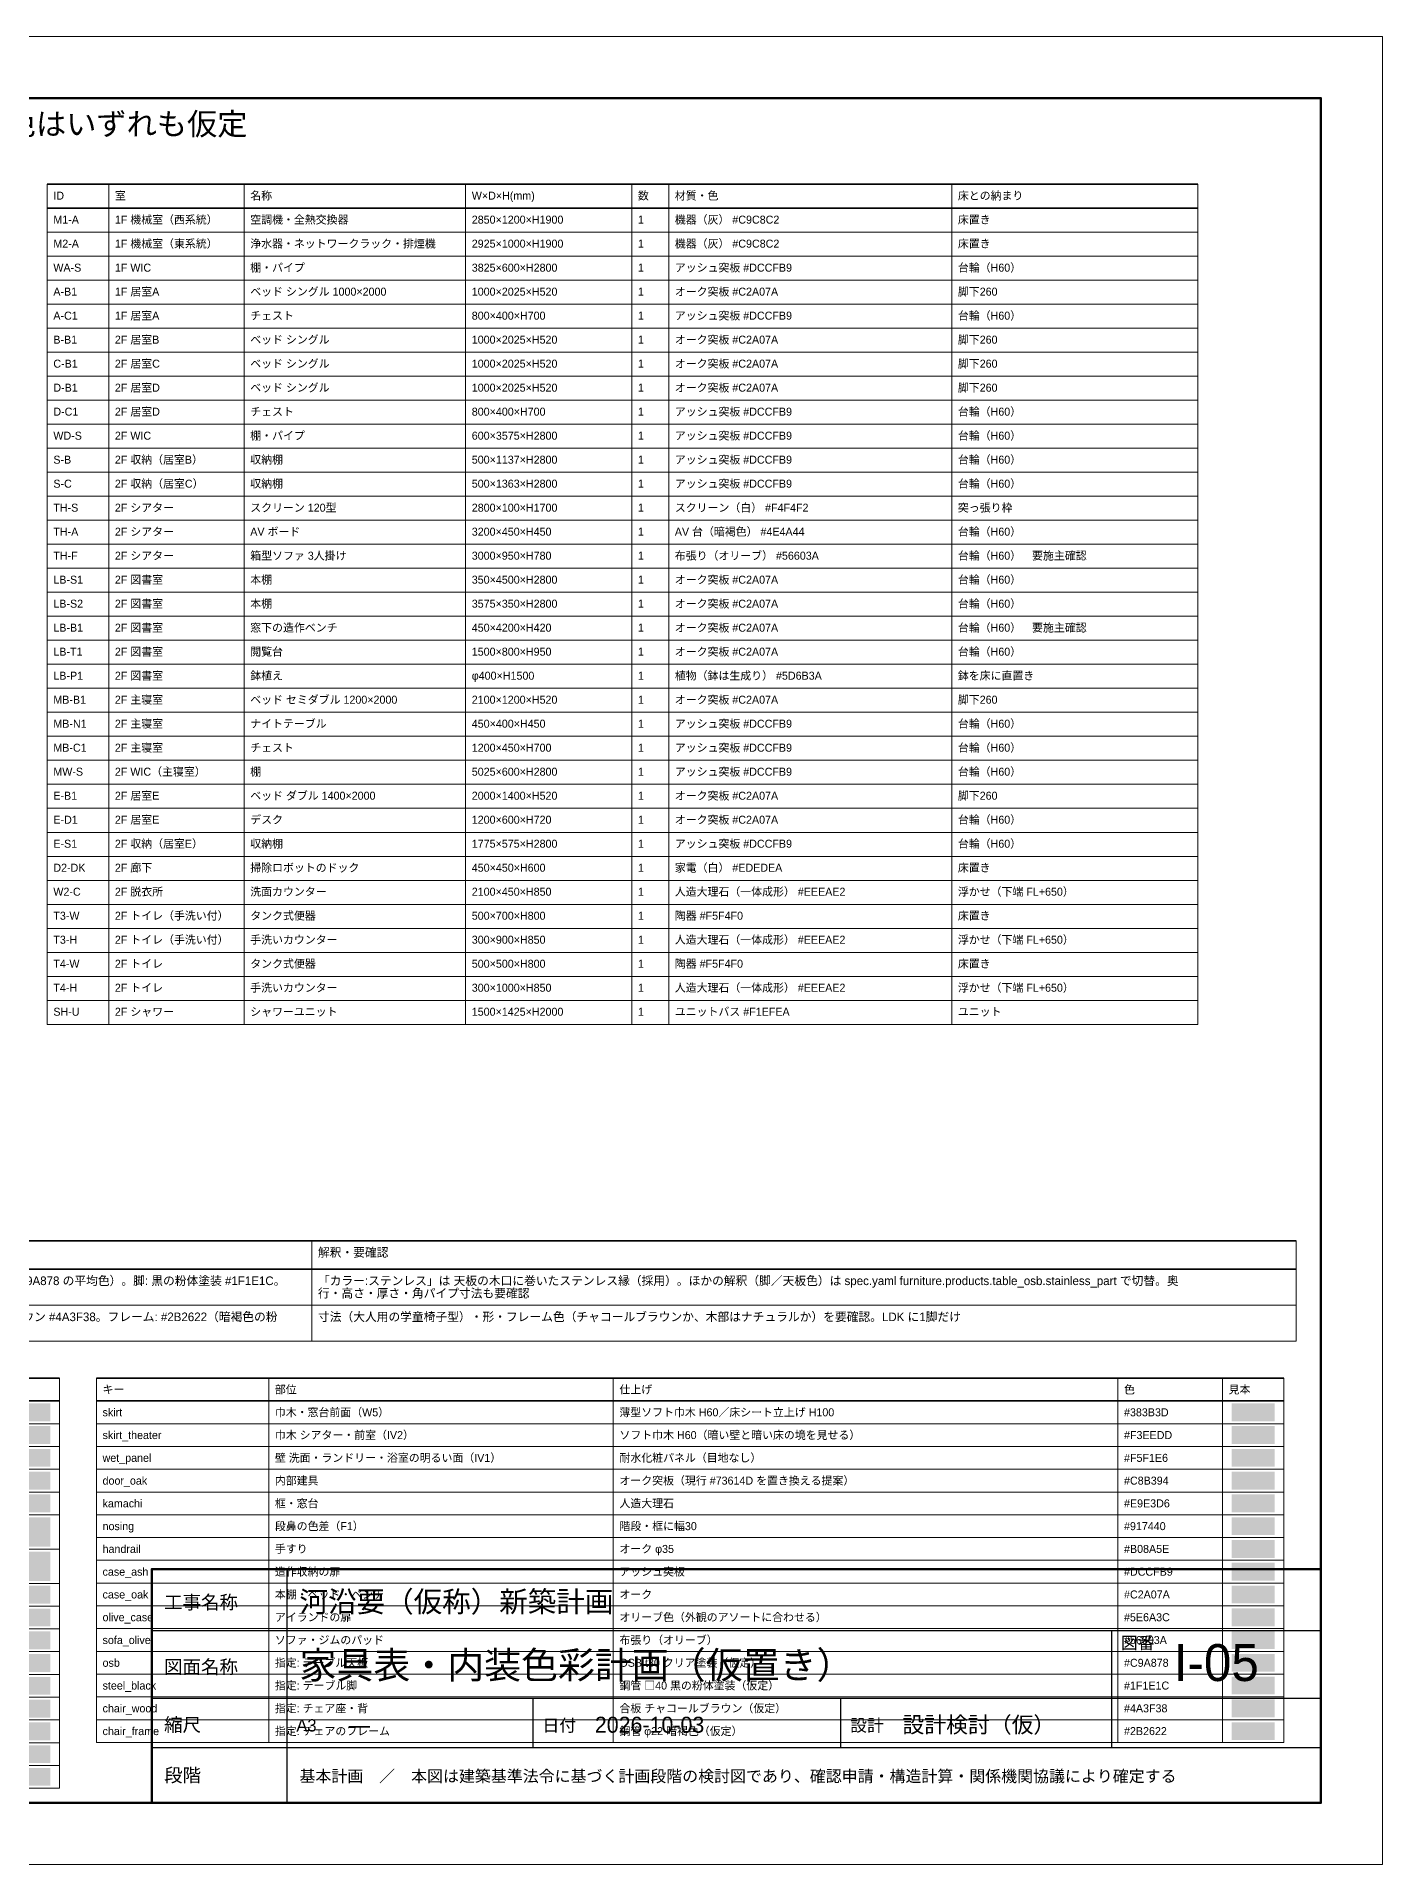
# Model space of a CAD drawing. Header units: millimetres. Extents: x 0 to 420, y 0 to 297.
# Drawn here: x 201.3 to 420, y 0 to 297 of the extents above; entities that cross this region are included whole.
import ezdxf
from ezdxf.enums import TextEntityAlignment as Align

# ---------------------------------------------------------------- set-up
doc = ezdxf.new("R2010")
doc.units = ezdxf.units.MM
doc.header["$LTSCALE"] = 0.5
for name, color, linetype, lineweight in [('A-COLOR', 8, 'Continuous', 9), ('A-TEXT', 7, 'Continuous', 18), ('G-FRAME', 7, 'Continuous', 70), ('G-TABLE', 7, 'Continuous', 18), ('G-TITLE', 7, 'Continuous', 25)]:
    doc.layers.add(name, color=color, linetype=linetype, lineweight=lineweight)
doc.styles.add('JP', font='ipag.ttf')

msp = doc.modelspace()

# ---------------------------------------------------------------- hatches: boundary and pattern name
at = {"layer": 'A-COLOR', "true_color": 0xf5f1e6}
h = msp.add_hatch(color=8, dxfattribs=at)
h.dxf.hatch_style = 1
h.paths.add_polyline_path([(203.5, 72.015), (203.5, 74.915), (196.5, 74.915), (196.5, 72.015)])
at = {"layer": 'A-COLOR', "true_color": 0x383b3d}
h = msp.add_hatch(color=8, dxfattribs=at)
h.dxf.hatch_style = 1
h.paths.add_polyline_path([(402.5, 72.015), (402.5, 74.915), (395.5, 74.915), (395.5, 72.015)])
at = {"layer": 'A-COLOR', "true_color": 0xf3eedd}
h = msp.add_hatch(color=8, dxfattribs=at)
h.dxf.hatch_style = 1
h.paths.add_polyline_path([(203.5, 68.315), (203.5, 71.215), (196.5, 71.215), (196.5, 68.315)])
h = msp.add_hatch(color=8, dxfattribs=at)
h.dxf.hatch_style = 1
h.paths.add_polyline_path([(402.5, 68.315), (402.5, 71.215), (395.5, 71.215), (395.5, 68.315)])
at = {"layer": 'A-COLOR', "true_color": 0x080c0f}
h = msp.add_hatch(color=8, dxfattribs=at)
h.dxf.hatch_style = 1
h.paths.add_polyline_path([(203.5, 64.615), (203.5, 67.515), (196.5, 67.515), (196.5, 64.615)])
at = {"layer": 'A-COLOR', "true_color": 0xf5f1e6}
h = msp.add_hatch(color=8, dxfattribs=at)
h.dxf.hatch_style = 1
h.paths.add_polyline_path([(402.5, 64.615), (402.5, 67.515), (395.5, 67.515), (395.5, 64.615)])
at = {"layer": 'A-COLOR', "true_color": 0x212a31}
h = msp.add_hatch(color=8, dxfattribs=at)
h.dxf.hatch_style = 1
h.paths.add_polyline_path([(203.5, 60.915), (203.5, 63.815), (196.5, 63.815), (196.5, 60.915)])
at = {"layer": 'A-COLOR', "true_color": 0xc8b394}
h = msp.add_hatch(color=8, dxfattribs=at)
h.dxf.hatch_style = 1
h.paths.add_polyline_path([(402.5, 60.915), (402.5, 63.815), (395.5, 63.815), (395.5, 60.915)])
at = {"layer": 'A-COLOR', "true_color": 0x3e4c58}
h = msp.add_hatch(color=8, dxfattribs=at)
h.dxf.hatch_style = 1
h.paths.add_polyline_path([(203.5, 57.215), (203.5, 60.115), (196.5, 60.115), (196.5, 57.215)])
at = {"layer": 'A-COLOR', "true_color": 0xe9e3d6}
h = msp.add_hatch(color=8, dxfattribs=at)
h.dxf.hatch_style = 1
h.paths.add_polyline_path([(402.5, 57.215), (402.5, 60.115), (395.5, 60.115), (395.5, 57.215)])
at = {"layer": 'A-COLOR', "true_color": 0x43433f}
h = msp.add_hatch(color=8, dxfattribs=at)
h.dxf.hatch_style = 1
h.paths.add_polyline_path([(203.5, 51.645), (203.5, 56.415), (196.5, 56.415), (196.5, 51.645)])
at = {"layer": 'A-COLOR', "true_color": 0x917440}
h = msp.add_hatch(color=8, dxfattribs=at)
h.dxf.hatch_style = 1
h.paths.add_polyline_path([(402.5, 53.515), (402.5, 56.415), (395.5, 56.415), (395.5, 53.515)])
at = {"layer": 'A-COLOR', "true_color": 0x383b3d}
h = msp.add_hatch(color=8, dxfattribs=at)
h.dxf.hatch_style = 1
h.paths.add_polyline_path([(203.5, 46.075), (203.5, 50.845), (196.5, 50.845), (196.5, 46.075)])
at = {"layer": 'A-COLOR', "true_color": 0xb08a5e}
h = msp.add_hatch(color=8, dxfattribs=at)
h.dxf.hatch_style = 1
h.paths.add_polyline_path([(402.5, 49.815), (402.5, 52.715), (395.5, 52.715), (395.5, 49.815)])
at = {"layer": 'A-COLOR', "true_color": 0xdccfb9}
h = msp.add_hatch(color=8, dxfattribs=at)
h.dxf.hatch_style = 1
h.paths.add_polyline_path([(402.5, 46.115), (402.5, 49.015), (395.5, 49.015), (395.5, 46.115)])
at = {"layer": 'A-COLOR', "true_color": 0xf6f5f1}
h = msp.add_hatch(color=8, dxfattribs=at)
h.dxf.hatch_style = 1
h.paths.add_polyline_path([(203.5, 42.375), (203.5, 45.275), (196.5, 45.275), (196.5, 42.375)])
at = {"layer": 'A-COLOR', "true_color": 0xc2a07a}
h = msp.add_hatch(color=8, dxfattribs=at)
h.dxf.hatch_style = 1
h.paths.add_polyline_path([(402.5, 42.415), (402.5, 45.315), (395.5, 45.315), (395.5, 42.415)])
at = {"layer": 'A-COLOR', "true_color": 0x5e6a3c}
h = msp.add_hatch(color=8, dxfattribs=at)
h.dxf.hatch_style = 1
h.paths.add_polyline_path([(402.5, 38.715), (402.5, 41.615), (395.5, 41.615), (395.5, 38.715)])
at = {"layer": 'A-COLOR', "true_color": 0x212a31}
h = msp.add_hatch(color=8, dxfattribs=at)
h.dxf.hatch_style = 1
h.paths.add_polyline_path([(203.5, 38.675), (203.5, 41.575), (196.5, 41.575), (196.5, 38.675)])
at = {"layer": 'A-COLOR', "true_color": 0xf7e4c4}
h = msp.add_hatch(color=8, dxfattribs=at)
h.dxf.hatch_style = 1
h.paths.add_polyline_path([(203.5, 34.975), (203.5, 37.875), (196.5, 37.875), (196.5, 34.975)])
at = {"layer": 'A-COLOR', "true_color": 0x56603a}
h = msp.add_hatch(color=8, dxfattribs=at)
h.dxf.hatch_style = 1
h.paths.add_polyline_path([(402.5, 35.015), (402.5, 37.915), (395.5, 37.915), (395.5, 35.015)])
at = {"layer": 'A-COLOR', "true_color": 0xced9e2}
h = msp.add_hatch(color=8, dxfattribs=at)
h.dxf.hatch_style = 1
h.paths.add_polyline_path([(203.5, 31.275), (203.5, 34.175), (196.5, 34.175), (196.5, 31.275)])
at = {"layer": 'A-COLOR', "true_color": 0xc9a878}
h = msp.add_hatch(color=8, dxfattribs=at)
h.dxf.hatch_style = 1
h.paths.add_polyline_path([(402.5, 31.315), (402.5, 34.215), (395.5, 34.215), (395.5, 31.315)])
at = {"layer": 'A-COLOR', "true_color": 0x9ba3a8}
h = msp.add_hatch(color=8, dxfattribs=at)
h.dxf.hatch_style = 1
h.paths.add_polyline_path([(203.5, 27.575), (203.5, 30.475), (196.5, 30.475), (196.5, 27.575)])
at = {"layer": 'A-COLOR', "true_color": 0x1f1e1c}
h = msp.add_hatch(color=8, dxfattribs=at)
h.dxf.hatch_style = 1
h.paths.add_polyline_path([(402.5, 27.615), (402.5, 30.515), (395.5, 30.515), (395.5, 27.615)])
at = {"layer": 'A-COLOR', "true_color": 0x9ba3a8}
h = msp.add_hatch(color=8, dxfattribs=at)
h.dxf.hatch_style = 1
h.paths.add_polyline_path([(203.5, 23.875), (203.5, 26.775), (196.5, 26.775), (196.5, 23.875)])
at = {"layer": 'A-COLOR', "true_color": 0x4a3f38}
h = msp.add_hatch(color=8, dxfattribs=at)
h.dxf.hatch_style = 1
h.paths.add_polyline_path([(402.5, 23.915), (402.5, 26.815), (395.5, 26.815), (395.5, 23.915)])
at = {"layer": 'A-COLOR', "true_color": 0x917440}
h = msp.add_hatch(color=8, dxfattribs=at)
h.dxf.hatch_style = 1
h.paths.add_polyline_path([(203.5, 20.175), (203.5, 23.075), (196.5, 23.075), (196.5, 20.175)])
at = {"layer": 'A-COLOR', "true_color": 0x2b2622}
h = msp.add_hatch(color=8, dxfattribs=at)
h.dxf.hatch_style = 1
h.paths.add_polyline_path([(402.5, 20.215), (402.5, 23.115), (395.5, 23.115), (395.5, 20.215)])
at = {"layer": 'A-COLOR', "true_color": 0xc2c9cc}
h = msp.add_hatch(color=8, dxfattribs=at)
h.dxf.hatch_style = 1
h.paths.add_polyline_path([(203.5, 16.475), (203.5, 19.375), (196.5, 19.375), (196.5, 16.475)])
at = {"layer": 'A-COLOR', "true_color": 0x383b3d}
h = msp.add_hatch(color=8, dxfattribs=at)
h.dxf.hatch_style = 1
h.paths.add_polyline_path([(203.5, 12.775), (203.5, 15.675), (196.5, 15.675), (196.5, 12.775)])

# ---------------------------------------------------------------- linework, layer by layer
at = {"layer": 'G-FRAME', "lineweight": 0}
msp.add_lwpolyline([(0, 0), (420, 0), (420, 297), (0, 297)], close=True, dxfattribs=at)
at = {"layer": 'G-FRAME'}
msp.add_lwpolyline([(10, 10), (410, 10), (410, 287), (10, 287)], close=True, dxfattribs=at)
at = {"layer": 'G-TABLE', "lineweight": 35}
for points in [[(203, 273), (390, 273)], [(203, 269.1), (390, 269.1)], [(12, 101.335), (406, 101.335)], [(12, 96.735), (406, 96.735)], [(12, 79.015), (205, 79.015)], [(211, 79.015), (404, 79.015)], [(12, 75.315), (205, 75.315)], [(211, 75.315), (404, 75.315)]]:
    msp.add_lwpolyline(points, dxfattribs=at)
at = {"layer": 'G-TABLE'}
for points in [[(203, 273), (203, 136.5)], [(213, 273), (213, 136.5)], [(235, 273), (235, 136.5)], [(271, 273), (271, 136.5)], [(298, 273), (298, 136.5)], [(304, 273), (304, 136.5)], [(350, 273), (350, 136.5)], [(390, 273), (390, 136.5)], [(246, 101.335), (246, 85.015)], [(406, 101.335), (406, 85.015)], [(205, 79.015), (205, 12.375)], [(211, 79.015), (211, 19.815)], [(239, 79.015), (239, 19.815)], [(295, 79.015), (295, 19.815)], [(377, 79.015), (377, 19.815)], [(394, 79.015), (394, 19.815)], [(404, 79.015), (404, 19.815)]]:
    msp.add_lwpolyline(points, dxfattribs=at)
at = {"layer": 'G-TABLE', "lineweight": 18}
for points in [[(203, 265.2), (390, 265.2)], [(203, 261.3), (390, 261.3)], [(203, 257.4), (390, 257.4)], [(203, 253.5), (390, 253.5)], [(203, 249.6), (390, 249.6)], [(203, 245.7), (390, 245.7)], [(203, 241.8), (390, 241.8)], [(203, 237.9), (390, 237.9)], [(203, 234), (390, 234)], [(203, 230.1), (390, 230.1)], [(203, 226.2), (390, 226.2)], [(203, 222.3), (390, 222.3)], [(203, 218.4), (390, 218.4)], [(203, 214.5), (390, 214.5)], [(203, 210.6), (390, 210.6)], [(203, 206.7), (390, 206.7)], [(203, 202.8), (390, 202.8)], [(203, 198.9), (390, 198.9)], [(203, 195), (390, 195)], [(203, 191.1), (390, 191.1)], [(203, 187.2), (390, 187.2)], [(203, 183.3), (390, 183.3)], [(203, 179.4), (390, 179.4)], [(203, 175.5), (390, 175.5)], [(203, 171.6), (390, 171.6)], [(203, 167.7), (390, 167.7)], [(203, 163.8), (390, 163.8)], [(203, 159.9), (390, 159.9)], [(203, 156), (390, 156)], [(203, 152.1), (390, 152.1)], [(203, 148.2), (390, 148.2)], [(203, 144.3), (390, 144.3)], [(203, 140.4), (390, 140.4)], [(203, 136.5), (390, 136.5)], [(12, 90.875), (406, 90.875)], [(12, 85.015), (406, 85.015)], [(12, 71.615), (205, 71.615)], [(211, 71.615), (404, 71.615)], [(12, 67.915), (205, 67.915)], [(211, 67.915), (404, 67.915)], [(12, 64.215), (205, 64.215)], [(211, 64.215), (404, 64.215)], [(12, 60.515), (205, 60.515)], [(211, 60.515), (404, 60.515)], [(12, 56.815), (205, 56.815)], [(211, 56.815), (404, 56.815)], [(12, 51.245), (205, 51.245)], [(211, 53.115), (404, 53.115)], [(211, 49.415), (404, 49.415)], [(12, 45.675), (205, 45.675)], [(211, 45.715), (404, 45.715)], [(12, 41.975), (205, 41.975)], [(211, 42.015), (404, 42.015)], [(12, 38.275), (205, 38.275)], [(211, 38.315), (404, 38.315)], [(12, 34.575), (205, 34.575)], [(211, 34.615), (404, 34.615)], [(12, 30.875), (205, 30.875)], [(211, 30.915), (404, 30.915)], [(12, 27.175), (205, 27.175)], [(211, 27.215), (404, 27.215)], [(12, 23.475), (205, 23.475)], [(211, 23.515), (404, 23.515)], [(12, 19.775), (205, 19.775)], [(211, 19.815), (404, 19.815)], [(12, 16.075), (205, 16.075)], [(12, 12.375), (205, 12.375)]]:
    msp.add_lwpolyline(points, dxfattribs=at)
at = {"layer": 'G-TITLE'}
for p, q in [((242, 10), (242, 48)), ((220, 38), (410, 38)), ((376, 19), (376, 38)), ((220, 27), (410, 27)), ((242, 19), (242, 27)), ((282, 19), (282, 27)), ((332, 19), (332, 27)), ((220, 19), (410, 19))]:
    msp.add_line(p, q, dxfattribs=at)
at = {"layer": 'G-TITLE', "lineweight": 50}
msp.add_lwpolyline([(220, 10), (410, 10), (410, 48), (220, 48)], close=True, dxfattribs=at)

# ---------------------------------------------------------------- texts
at = {"layer": 'A-TEXT', "style": 'JP'}
for s, height, p in [('家具表・内装色彩計画 — 家具は仮置き（後日差し替え）。指定商品の寸法は仮定、色はいずれも仮定', 3.6, (12, 281)), ('ID', 1.3, (204, 270.5)), ('室', 1.3, (214, 270.5)), ('名称', 1.3, (236, 270.5)), ('W×D×H(mm)', 1.3, (272, 270.5)), ('数', 1.3, (299, 270.5)), ('材質・色', 1.3, (305, 270.5)), ('床との納まり', 1.3, (351, 270.5)), ('M1-A', 1.3, (204, 266.6)), ('1F 機械室（西系統）', 1.3, (214, 266.6)), ('空調機・全熱交換器', 1.3, (236, 266.6)), ('2850×1200×H1900', 1.3, (272, 266.6)), ('1', 1.3, (299, 266.6)), ('機器（灰） #C9C8C2', 1.3, (305, 266.6)), ('床置き', 1.3, (351, 266.6)), ('M2-A', 1.3, (204, 262.7)), ('1F 機械室（東系統）', 1.3, (214, 262.7)), ('浄水器・ネットワークラック・排煙機', 1.3, (236, 262.7)), ('2925×1000×H1900', 1.3, (272, 262.7)), ('1', 1.3, (299, 262.7)), ('機器（灰） #C9C8C2', 1.3, (305, 262.7)), ('床置き', 1.3, (351, 262.7)), ('WA-S', 1.3, (204, 258.8)), ('1F WIC', 1.3, (214, 258.8)), ('棚・パイプ', 1.3, (236, 258.8)), ('3825×600×H2800', 1.3, (272, 258.8)), ('1', 1.3, (299, 258.8)), ('アッシュ突板 #DCCFB9', 1.3, (305, 258.8)), ('台輪（H60）', 1.3, (351, 258.8)), ('A-B1', 1.3, (204, 254.9)), ('1F 居室A', 1.3, (214, 254.9)), ('ベッド シングル 1000×2000', 1.3, (236, 254.9)), ('1000×2025×H520', 1.3, (272, 254.9)), ('1', 1.3, (299, 254.9)), ('オーク突板 #C2A07A', 1.3, (305, 254.9)), ('脚下260', 1.3, (351, 254.9)), ('1F 居室A', 1.3, (214, 251)), ('アッシュ突板 #DCCFB9', 1.3, (305, 251)), ('台輪（H60）', 1.3, (351, 251)), ('A-C1', 1.3, (204, 251)), ('チェスト', 1.3, (236, 251)), ('800×400×H700', 1.3, (272, 251)), ('1', 1.3, (299, 251)), ('B-B1', 1.3, (204, 247.1)), ('2F 居室B', 1.3, (214, 247.1)), ('ベッド シングル', 1.3, (236, 247.1)), ('1000×2025×H520', 1.3, (272, 247.1)), ('1', 1.3, (299, 247.1)), ('オーク突板 #C2A07A', 1.3, (305, 247.1)), ('脚下260', 1.3, (351, 247.1)), ('C-B1', 1.3, (204, 243.2)), ('2F 居室C', 1.3, (214, 243.2)), ('ベッド シングル', 1.3, (236, 243.2)), ('1000×2025×H520', 1.3, (272, 243.2)), ('1', 1.3, (299, 243.2)), ('オーク突板 #C2A07A', 1.3, (305, 243.2)), ('脚下260', 1.3, (351, 243.2)), ('D-B1', 1.3, (204, 239.3)), ('2F 居室D', 1.3, (214, 239.3)), ('ベッド シングル', 1.3, (236, 239.3)), ('1000×2025×H520', 1.3, (272, 239.3)), ('1', 1.3, (299, 239.3)), ('オーク突板 #C2A07A', 1.3, (305, 239.3)), ('脚下260', 1.3, (351, 239.3)), ('D-C1', 1.3, (204, 235.4)), ('2F 居室D', 1.3, (214, 235.4)), ('チェスト', 1.3, (236, 235.4)), ('800×400×H700', 1.3, (272, 235.4)), ('1', 1.3, (299, 235.4)), ('アッシュ突板 #DCCFB9', 1.3, (305, 235.4)), ('台輪（H60）', 1.3, (351, 235.4)), ('WD-S', 1.3, (204, 231.5)), ('2F WIC', 1.3, (214, 231.5)), ('棚・パイプ', 1.3, (236, 231.5)), ('600×3575×H2800', 1.3, (272, 231.5)), ('1', 1.3, (299, 231.5)), ('アッシュ突板 #DCCFB9', 1.3, (305, 231.5)), ('台輪（H60）', 1.3, (351, 231.5)), ('S-B', 1.3, (204, 227.6)), ('2F 収納（居室B）', 1.3, (214, 227.6)), ('収納棚', 1.3, (236, 227.6)), ('500×1137×H2800', 1.3, (272, 227.6)), ('1', 1.3, (299, 227.6)), ('アッシュ突板 #DCCFB9', 1.3, (305, 227.6)), ('台輪（H60）', 1.3, (351, 227.6)), ('S-C', 1.3, (204, 223.7)), ('2F 収納（居室C）', 1.3, (214, 223.7)), ('収納棚', 1.3, (236, 223.7)), ('500×1363×H2800', 1.3, (272, 223.7)), ('1', 1.3, (299, 223.7)), ('アッシュ突板 #DCCFB9', 1.3, (305, 223.7)), ('台輪（H60）', 1.3, (351, 223.7)), ('TH-S', 1.3, (204, 219.8)), ('2F シアター', 1.3, (214, 219.8)), ('スクリーン 120型', 1.3, (236, 219.8)), ('2800×100×H1700', 1.3, (272, 219.8)), ('1', 1.3, (299, 219.8)), ('スクリーン（白） #F4F4F2', 1.3, (305, 219.8)), ('突っ張り枠', 1.3, (351, 219.8)), ('TH-A', 1.3, (204, 215.9)), ('2F シアター', 1.3, (214, 215.9)), ('AV ボード', 1.3, (236, 215.9)), ('3200×450×H450', 1.3, (272, 215.9)), ('1', 1.3, (299, 215.9)), ('AV 台（暗褐色） #4E4A44', 1.3, (305, 215.9)), ('台輪（H60）', 1.3, (351, 215.9)), ('TH-F', 1.3, (204, 212)), ('2F シアター', 1.3, (214, 212)), ('箱型ソファ 3人掛け', 1.3, (236, 212)), ('3000×950×H780', 1.3, (272, 212)), ('1', 1.3, (299, 212)), ('布張り（オリーブ） #56603A', 1.3, (305, 212)), ('台輪（H60）\u3000要施主確認', 1.3, (351, 212)), ('LB-S1', 1.3, (204, 208.1)), ('2F 図書室', 1.3, (214, 208.1)), ('本棚', 1.3, (236, 208.1)), ('350×4500×H2800', 1.3, (272, 208.1)), ('1', 1.3, (299, 208.1)), ('オーク突板 #C2A07A', 1.3, (305, 208.1)), ('台輪（H60）', 1.3, (351, 208.1)), ('LB-S2', 1.3, (204, 204.2)), ('2F 図書室', 1.3, (214, 204.2)), ('本棚', 1.3, (236, 204.2)), ('3575×350×H2800', 1.3, (272, 204.2)), ('1', 1.3, (299, 204.2)), ('オーク突板 #C2A07A', 1.3, (305, 204.2)), ('台輪（H60）', 1.3, (351, 204.2)), ('LB-B1', 1.3, (204, 200.3)), ('2F 図書室', 1.3, (214, 200.3)), ('窓下の造作ベンチ', 1.3, (236, 200.3)), ('450×4200×H420', 1.3, (272, 200.3)), ('1', 1.3, (299, 200.3)), ('オーク突板 #C2A07A', 1.3, (305, 200.3)), ('台輪（H60）\u3000要施主確認', 1.3, (351, 200.3)), ('LB-T1', 1.3, (204, 196.4)), ('2F 図書室', 1.3, (214, 196.4)), ('閲覧台', 1.3, (236, 196.4)), ('1500×800×H950', 1.3, (272, 196.4)), ('1', 1.3, (299, 196.4)), ('オーク突板 #C2A07A', 1.3, (305, 196.4)), ('台輪（H60）', 1.3, (351, 196.4)), ('LB-P1', 1.3, (204, 192.5)), ('2F 図書室', 1.3, (214, 192.5)), ('鉢植え', 1.3, (236, 192.5)), ('φ400×H1500', 1.3, (272, 192.5)), ('1', 1.3, (299, 192.5)), ('植物（鉢は生成り） #5D6B3A', 1.3, (305, 192.5)), ('鉢を床に直置き', 1.3, (351, 192.5)), ('2F 主寝室', 1.3, (214, 188.6)), ('ベッド セミダブル 1200×2000', 1.3, (236, 188.6)), ('オーク突板 #C2A07A', 1.3, (305, 188.6)), ('脚下260', 1.3, (351, 188.6)), ('MB-B1', 1.3, (204, 188.6)), ('2100×1200×H520', 1.3, (272, 188.6)), ('1', 1.3, (299, 188.6)), ('MB-N1', 1.3, (204, 184.7)), ('2F 主寝室', 1.3, (214, 184.7)), ('ナイトテーブル', 1.3, (236, 184.7)), ('450×400×H450', 1.3, (272, 184.7)), ('1', 1.3, (299, 184.7)), ('アッシュ突板 #DCCFB9', 1.3, (305, 184.7)), ('台輪（H60）', 1.3, (351, 184.7)), ('MB-C1', 1.3, (204, 180.8)), ('2F 主寝室', 1.3, (214, 180.8)), ('チェスト', 1.3, (236, 180.8)), ('1200×450×H700', 1.3, (272, 180.8)), ('1', 1.3, (299, 180.8)), ('アッシュ突板 #DCCFB9', 1.3, (305, 180.8)), ('台輪（H60）', 1.3, (351, 180.8)), ('MW-S', 1.3, (204, 176.9)), ('2F WIC（主寝室）', 1.3, (214, 176.9)), ('棚', 1.3, (236, 176.9)), ('5025×600×H2800', 1.3, (272, 176.9)), ('アッシュ突板 #DCCFB9', 1.3, (305, 176.9)), ('台輪（H60）', 1.3, (351, 176.9)), ('1', 1.3, (299, 176.9)), ('E-B1', 1.3, (204, 173)), ('2F 居室E', 1.3, (214, 173)), ('ベッド ダブル 1400×2000', 1.3, (236, 173)), ('2000×1400×H520', 1.3, (272, 173)), ('1', 1.3, (299, 173)), ('オーク突板 #C2A07A', 1.3, (305, 173)), ('脚下260', 1.3, (351, 173)), ('E-D1', 1.3, (204, 169.1)), ('2F 居室E', 1.3, (214, 169.1)), ('デスク', 1.3, (236, 169.1)), ('1200×600×H720', 1.3, (272, 169.1)), ('1', 1.3, (299, 169.1)), ('オーク突板 #C2A07A', 1.3, (305, 169.1)), ('台輪（H60）', 1.3, (351, 169.1)), ('E-S1', 1.3, (204, 165.2)), ('2F 収納（居室E）', 1.3, (214, 165.2)), ('収納棚', 1.3, (236, 165.2)), ('1775×575×H2800', 1.3, (272, 165.2)), ('1', 1.3, (299, 165.2)), ('アッシュ突板 #DCCFB9', 1.3, (305, 165.2)), ('台輪（H60）', 1.3, (351, 165.2)), ('D2-DK', 1.3, (204, 161.3)), ('2F 廊下', 1.3, (214, 161.3)), ('掃除ロボットのドック', 1.3, (236, 161.3)), ('450×450×H600', 1.3, (272, 161.3)), ('1', 1.3, (299, 161.3)), ('家電（白） #EDEDEA', 1.3, (305, 161.3)), ('床置き', 1.3, (351, 161.3)), ('W2-C', 1.3, (204, 157.4)), ('2F 脱衣所', 1.3, (214, 157.4)), ('洗面カウンター', 1.3, (236, 157.4)), ('2100×450×H850', 1.3, (272, 157.4)), ('1', 1.3, (299, 157.4)), ('人造大理石（一体成形） #EEEAE2', 1.3, (305, 157.4)), ('浮かせ（下端 FL+650）', 1.3, (351, 157.4)), ('T3-W', 1.3, (204, 153.5)), ('2F トイレ（手洗い付）', 1.3, (214, 153.5)), ('タンク式便器', 1.3, (236, 153.5)), ('500×700×H800', 1.3, (272, 153.5)), ('1', 1.3, (299, 153.5)), ('陶器 #F5F4F0', 1.3, (305, 153.5)), ('床置き', 1.3, (351, 153.5)), ('T3-H', 1.3, (204, 149.6)), ('2F トイレ（手洗い付）', 1.3, (214, 149.6)), ('手洗いカウンター', 1.3, (236, 149.6)), ('300×900×H850', 1.3, (272, 149.6)), ('1', 1.3, (299, 149.6)), ('人造大理石（一体成形） #EEEAE2', 1.3, (305, 149.6)), ('浮かせ（下端 FL+650）', 1.3, (351, 149.6)), ('T4-W', 1.3, (204, 145.7)), ('2F トイレ', 1.3, (214, 145.7)), ('タンク式便器', 1.3, (236, 145.7)), ('500×500×H800', 1.3, (272, 145.7)), ('1', 1.3, (299, 145.7)), ('陶器 #F5F4F0', 1.3, (305, 145.7)), ('床置き', 1.3, (351, 145.7)), ('T4-H', 1.3, (204, 141.8)), ('2F トイレ', 1.3, (214, 141.8)), ('手洗いカウンター', 1.3, (236, 141.8)), ('300×1000×H850', 1.3, (272, 141.8)), ('1', 1.3, (299, 141.8)), ('人造大理石（一体成形） #EEEAE2', 1.3, (305, 141.8)), ('浮かせ（下端 FL+650）', 1.3, (351, 141.8)), ('SH-U', 1.3, (204, 137.9)), ('2F シャワー', 1.3, (214, 137.9)), ('シャワーユニット', 1.3, (236, 137.9)), ('1500×1425×H2000', 1.3, (272, 137.9)), ('1', 1.3, (299, 137.9)), ('ユニットバス #F1EFEA', 1.3, (305, 137.9)), ('ユニット', 1.3, (351, 137.9)), ('解釈・要確認', 1.4, (247, 98.735)), ('天板: OSB・クリア塗装（#C9A878 の平均色）。脚: 黒の粉体塗装 #1F1E1C。', 1.4, (175, 94.135)), ('「カラー:ステンレス」は 天板の木口に巻いたステンレス縁（採用）。ほかの解釈（脚／天板色）は spec.yaml furniture.products.table_osb.stainless_part で切替。奥', 1.4, (247, 94.135)), ('行・高さ・厚さ・角パイプ寸法も要確認', 1.4, (247, 92.105)), ('座面・背板: チャコールブラウン #4A3F38。フレーム: #2B2622（暗褐色の粉', 1.4, (175, 88.275)), ('寸法（大人用の学童椅子型）・形・フレーム色（チャコールブラウンか、木部はナチュラルか）を要確認。LDK に1脚だけ', 1.4, (247, 88.275)), ('キー', 1.3, (212, 76.515)), ('部位', 1.3, (240, 76.515)), ('仕上げ', 1.3, (296, 76.515)), ('色', 1.3, (378, 76.515)), ('見本', 1.3, (395, 76.515)), ('巾木・窓台前面（W5）', 1.3, (240, 72.815)), ('薄型ソフト巾木 H60／床シート立上げ H100', 1.3, (296, 72.815)), ('skirt', 1.3, (212, 72.815)), ('#383B3D', 1.3, (378, 72.815)), ('skirt_theater', 1.3, (212, 69.115)), ('巾木 シアター・前室（IV2）', 1.3, (240, 69.115)), ('ソフト巾木 H60（暗い壁と暗い床の境を見せる）', 1.3, (296, 69.115)), ('#F3EEDD', 1.3, (378, 69.115)), ('wet_panel', 1.3, (212, 65.415)), ('壁 洗面・ランドリー・浴室の明るい面（IV1）', 1.3, (240, 65.415)), ('耐水化粧パネル（目地なし）', 1.3, (296, 65.415)), ('#F5F1E6', 1.3, (378, 65.415)), ('door_oak', 1.3, (212, 61.715)), ('内部建具', 1.3, (240, 61.715)), ('オーク突板（現行 #73614D を置き換える提案）', 1.3, (296, 61.715)), ('#C8B394', 1.3, (378, 61.715)), ('框・窓台', 1.3, (240, 58.015)), ('人造大理石', 1.3, (296, 58.015)), ('kamachi', 1.3, (212, 58.015)), ('#E9E3D6', 1.3, (378, 58.015)), ('nosing', 1.3, (212, 54.315)), ('段鼻の色差（F1）', 1.3, (240, 54.315)), ('階段・框に幅30', 1.3, (296, 54.315)), ('#917440', 1.3, (378, 54.315)), ('handrail', 1.3, (212, 50.615)), ('手すり', 1.3, (240, 50.615)), ('オーク φ35', 1.3, (296, 50.615)), ('#B08A5E', 1.3, (378, 50.615)), ('case_ash', 1.3, (212, 46.915)), ('造作収納の扉', 1.3, (240, 46.915)), ('アッシュ突板', 1.3, (296, 46.915)), ('#DCCFB9', 1.3, (378, 46.915)), ('case_oak', 1.3, (212, 43.215)), ('本棚・ベッド・ベンチ', 1.3, (240, 43.215)), ('オーク', 1.3, (296, 43.215)), ('#C2A07A', 1.3, (378, 43.215)), ('olive_case', 1.3, (212, 39.515)), ('アイランドの扉', 1.3, (240, 39.515)), ('オリーブ色（外観のアソートに合わせる）', 1.3, (296, 39.515)), ('#5E6A3C', 1.3, (378, 39.515)), ('sofa_olive', 1.3, (212, 35.815)), ('ソファ・ジムのパッド', 1.3, (240, 35.815)), ('布張り（オリーブ）', 1.3, (296, 35.815)), ('#56603A', 1.3, (378, 35.815)), ('osb', 1.3, (212, 32.115)), ('指定: テーブル天板', 1.3, (240, 32.115)), ('OSB t30 クリア塗装（仮定）', 1.3, (296, 32.115)), ('#C9A878', 1.3, (378, 32.115)), ('steel_black', 1.3, (212, 28.415)), ('指定: テーブル脚', 1.3, (240, 28.415)), ('鋼管 □40 黒の粉体塗装（仮定）', 1.3, (296, 28.415)), ('#1F1E1C', 1.3, (378, 28.415)), ('chair_wood', 1.3, (212, 24.715)), ('指定: チェア座・背', 1.3, (240, 24.715)), ('合板 チャコールブラウン（仮定）', 1.3, (296, 24.715)), ('#4A3F38', 1.3, (378, 24.715)), ('chair_frame', 1.3, (212, 21.015)), ('指定: チェアのフレーム', 1.3, (240, 21.015)), ('鋼管 φ22 暗褐色（仮定）', 1.3, (296, 21.015)), ('#2B2622', 1.3, (378, 21.015))]:
    msp.add_text(s, height=height, dxfattribs=at).set_placement(p)
at = {"layer": 'G-TITLE', "style": 'JP'}
for s, height, p in [('河沿要（仮称）新築計画', 3.4, (244, 41)), ('工事名称', 2.2, (222, 41.5)), ('図番', 2, (377.5, 35)), ('図面名称', 2.2, (222, 31)), ('家具表・内装色彩計画（仮置き）', 4.4, (244, 30.2)), ('縮尺', 2.2, (222, 21.6)), ('日付', 2, (283.5, 21.6)), ('2026-10-03', 2.6, (292, 21.4)), ('設計', 2, (333.5, 21.6)), ('設計検討（仮）', 2.6, (342, 21.4)), ('A3', 2, (243.5, 21.6)), ('—', 2.6, (252, 21.4)), ('段階', 2.2, (222, 13.4)), ('基本計画\u3000／\u3000本図は建築基準法令に基づく計画段階の検討図であり、確認申請・構造計算・関係機関協議により確定する', 1.9, (244, 13.4))]:
    msp.add_text(s, height=height, dxfattribs=at).set_placement(p)
msp.add_text('I-05', height=6, dxfattribs=at).set_placement((393, 28), align=Align.BOTTOM_CENTER)

doc.saveas('drawing.dxf')
